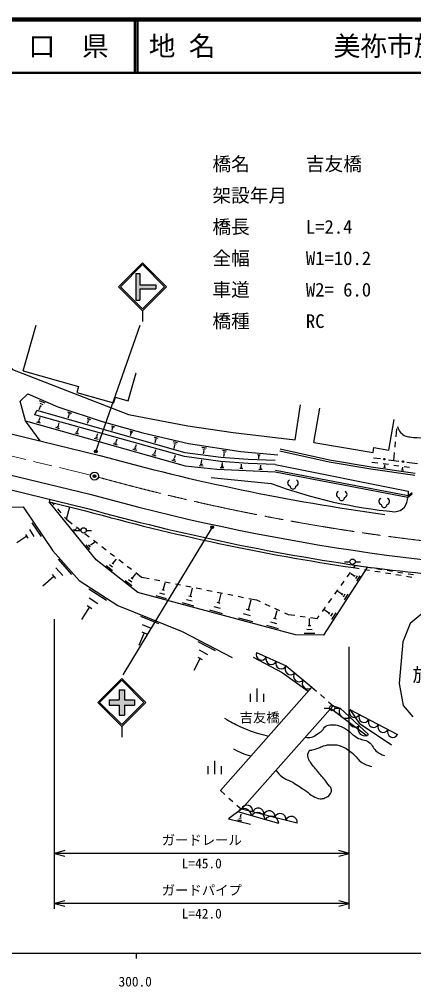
# Model space of a CAD drawing. Units: millimetres, scale not verified. Extents: x 40000 to 680000, y 20000 to 380000.
# Drawn here: x 346149 to 419995, y 198715 to 380000 of the extents above; entities that cross this region are included whole.
import ezdxf
from ezdxf.enums import TextEntityAlignment as Align

# ---------------------------------------------------------------- set-up
doc = ezdxf.new("R2010")
doc.units = ezdxf.units.MM
doc.header["$LTSCALE"] = 1000
doc.header["$PDMODE"] = 32
doc.header["$PDSIZE"] = 500
doc.linetypes.add('CHAIN', pattern=[18.5, 12, -1.5, 3.5, -1.5])
for name, color, linetype, lineweight in [('S-BGD', 7, 'Continuous', 25), ('S-BMK', 2, 'CHAIN', 13), ('S-BMK-SRVR', 3, 'Continuous', 25), ('S-STR-HTXT', 7, 'Continuous', 13), ('S-STR-STRC', 7, 'Continuous', 25), ('S-TTL', 2, 'Continuous', 140), ('S-TTL-BAND', 7, 'Continuous', 25), ('S-TTL-LINE', 7, 'Continuous', 50)]:
    doc.layers.add(name, color=color, linetype=linetype, lineweight=lineweight)
doc.layers.add('S-TTL-TXT', color=7, linetype='Continuous')
doc.styles.add('@ＭＳ ゴシック', font='')
doc.styles.add('ＭＳ ゴシック', font='')
doc.styles.get('@ＭＳ ゴシック').set_extended_font_data('@MS Gothic')
doc.styles.get('ＭＳ ゴシック').set_extended_font_data('MS Gothic')

msp = doc.modelspace()

# ---------------------------------------------------------------- hatches: boundary and pattern name
at = {"layer": 'S-STR-STRC'}
for points in [[(367960, 332391), (368710, 332391), (368710, 330266), (371711, 330266), (371710, 329516), (368710, 329516), (368711, 327391), (367961, 327391)], [(362964, 252484), (364825, 252484), (364825, 254344), (365825, 254343), (365825, 252484), (367684, 252484), (367684, 251484), (365825, 251484), (365824, 249623), (364824, 249624), (364825, 251484), (362964, 251484)]]:
    msp.add_hatch(color=256, dxfattribs=at).paths.add_polyline_path(points)

# ---------------------------------------------------------------- linework, layer by layer
at = {"layer": 'S-BGD'}
for p, q in [((264096, 321855), (361238, 298265)), ((346873, 314150), (349323, 322667)), ((262140, 314612), (359346, 291006)), ((346873, 314150), (357249, 311165)), ((366529, 308496), (368035, 313733)), ((261435, 312005), (358666, 288393)), ((357249, 311165), (356939, 310090)), ((356939, 310090), (363798, 308117)), ((349885, 308549), (350940, 308102)), ((364107, 309192), (363798, 308117)), ((364107, 309192), (366529, 308496)), ((349037, 305864), (349420, 306713)), ((377229, 298783), (349420, 306713)), ((350093, 307572), (349773, 306818)), ((349961, 307628), (350225, 307516)), ((349989, 308061), (350516, 307837)), ((355192, 306467), (355941, 306214)), ((401330, 300668), (402415, 307140)), ((377076, 298047), (349037, 305864)), ((349998, 304594), (349655, 304692)), ((349982, 304864), (349810, 304913)), ((349896, 304888), (350035, 305379)), ((355386, 305806), (355206, 305271)), ((355289, 306136), (355664, 306010)), ((355293, 305837), (355480, 305774)), ((358844, 305235), (359473, 305023)), ((359007, 304679), (358855, 304230)), ((358925, 304957), (359240, 304851)), ((358928, 304706), (359085, 304653)), ((415371, 299276), (416337, 305034)), ((350101, 304301), (349414, 304495)), ((353689, 303284), (352992, 303482)), ((353585, 303583), (353237, 303681)), ((353569, 303856), (353394, 303905)), ((353481, 303881), (353622, 304378)), ((357165, 302845), (356989, 302895)), ((357077, 302870), (357220, 303375)), ((363383, 303814), (363952, 303656)), ((363555, 303329), (363442, 302922)), ((363469, 303571), (363753, 303492)), ((363484, 303348), (363626, 303309)), ((366834, 302858), (367421, 302695)), ((416694, 301788), (416832, 303243)), ((357288, 302265), (356581, 302465)), ((357182, 302568), (356829, 302668)), ((360897, 301243), (360179, 301446)), ((360790, 301550), (360431, 301651)), ((360773, 301831), (360593, 301882)), ((360683, 301857), (360828, 302369)), ((364299, 300841), (364447, 301360)), ((367011, 302357), (366895, 301938)), ((366923, 302607), (367216, 302526)), ((366938, 302377), (367085, 302337)), ((371387, 301698), (372083, 301538)), ((371504, 301409), (371852, 301329)), ((371621, 301120), (371506, 300623)), ((371533, 301140), (371708, 301100)), ((364516, 300218), (363788, 300424)), ((364408, 300529), (364044, 300632)), ((364390, 300815), (364208, 300866)), ((368146, 299190), (367408, 299399)), ((368036, 299506), (367667, 299610)), ((368018, 299795), (367834, 299848)), ((367926, 299821), (368075, 300349)), ((371563, 298799), (371714, 299334)), ((374942, 300881), (375770, 300690)), ((375081, 300537), (375495, 300442)), ((375220, 300194), (375083, 299602)), ((375116, 300218), (375323, 300170)), ((380337, 299831), (381192, 299699)), ((380503, 299493), (380931, 299427)), ((380563, 299171), (380776, 299138)), ((380669, 299155), (380575, 298544)), ((384195, 299233), (384972, 299112)), ((394988, 299498), (404255, 297463)), ((401330, 300668), (412406, 298811)), ((412406, 298811), (412564, 299747)), ((412564, 299747), (415371, 299276)), ((416505, 299797), (416599, 300793)), ((371786, 298159), (371037, 298371)), ((371674, 298479), (371300, 298585)), ((371657, 298773), (371469, 298826)), ((375436, 297125), (374678, 297340)), ((375323, 297449), (374944, 297557)), ((375305, 297747), (375116, 297801)), ((375211, 297774), (375364, 298316)), ((383833, 297157), (377076, 298047)), ((383912, 297903), (377229, 298783)), ((380257, 296858), (380316, 297419)), ((389027, 297495), (383912, 297903)), ((384346, 298925), (384734, 298865)), ((384400, 298633), (384594, 298603)), ((384497, 298618), (384411, 298063)), ((394073, 297332), (389027, 297495)), ((390732, 298417), (391263, 298368)), ((390848, 298215), (391113, 298191)), ((390897, 298019), (391030, 298007)), ((390963, 298013), (390928, 297634)), ((394903, 299107), (404178, 297070)), ((404255, 297463), (412057, 296144)), ((412458, 297840), (413774, 297670)), ((415262, 297478), (417245, 297222)), ((416273, 297347), (416411, 298802)), ((380591, 296257), (379807, 296339)), ((380424, 296557), (380032, 296598)), ((380355, 296848), (380159, 296868)), ((384470, 295930), (383781, 295961)), ((388985, 296746), (383833, 297157)), ((384309, 296184), (383965, 296200)), ((384234, 296434), (384062, 296442)), ((384148, 296438), (384171, 296930)), ((388029, 295765), (387425, 295793)), ((387888, 295988), (387586, 296002)), ((387822, 296208), (387671, 296215)), ((387747, 296211), (387767, 296643)), ((394048, 296583), (388985, 296746)), ((391622, 295600), (391023, 295627)), ((391482, 295821), (391183, 295834)), ((391417, 296038), (391268, 296045)), ((391343, 296041), (391362, 296469)), ((404178, 297070), (411995, 295749)), ((411995, 295749), (420239, 294552)), ((412057, 296144), (420288, 294949)), ((412152, 297019), (413285, 296869)), ((414276, 296738), (415268, 296608)), ((414713, 295961), (414358, 296012)), ((414643, 296100), (414465, 296126)), ((414617, 296233), (414528, 296246)), ((414572, 296240), (414609, 296493)), ((416259, 296477), (417251, 296346)), ((418083, 295471), (417697, 295527)), ((418006, 295623), (417814, 295651)), ((417978, 295768), (417882, 295782)), ((417930, 295775), (417970, 296050)), ((418242, 296216), (419234, 296085)), ((418733, 297029), (420716, 296773)), ((382069, 294153), (393325, 292987)), ((394062, 295187), (418884, 290467)), ((394118, 295482), (418940, 290762)), ((418884, 290467), (419692, 291057)), ((418940, 290762), (418884, 290467)), ((418940, 290762), (419748, 291351)), ((351869, 290043), (351751, 289557)), ((351751, 289557), (358548, 287907)), ((352275, 289430), (352635, 289010)), ((353286, 288250), (353937, 287491)), ((354948, 286311), (355595, 288624)), ((354588, 286732), (354948, 286311)), ((348510, 285650), (350250, 283059)), ((354948, 286311), (356045, 285469)), ((356838, 284860), (357631, 284251)), ((347529, 283111), (345679, 281868)), ((347312, 283435), (347747, 282787)), ((348019, 284380), (348890, 283085)), ((356549, 284089), (356303, 284395)), ((356597, 284254), (356474, 284407)), ((356675, 284381), (356614, 284457)), ((356645, 284419), (356863, 284595)), ((356681, 284218), (357681, 284218)), ((358424, 283641), (359217, 283032)), ((358681, 284218), (359681, 284218)), ((359330, 280644), (358650, 281487)), ((359461, 281098), (359121, 281519)), ((359677, 281446), (359507, 281656)), ((359592, 281551), (360193, 282037)), ((360010, 282423), (360803, 281814)), ((361596, 281204), (362389, 280595)), ((363182, 279986), (363975, 279377)), ((353386, 278838), (355938, 275971)), ((363586, 276659), (362385, 277604)), ((363623, 277324), (363023, 277797)), ((363811, 277871), (363511, 278107)), ((363661, 277989), (364336, 278847)), ((364768, 278767), (365561, 278158)), ((366354, 277549), (367147, 276940)), ((407055, 278362), (408055, 278362)), ((408738, 277173), (409115, 277698)), ((409055, 278362), (410055, 278362)), ((409115, 277698), (410102, 277538)), ((411090, 277379), (412077, 277219)), ((352614, 275582), (350565, 273759)), ((352295, 275940), (352933, 275223)), ((353000, 277210), (354276, 275776)), ((367265, 275185), (367958, 276064)), ((367940, 276331), (369036, 275488)), ((407571, 275549), (408155, 276361)), ((408903, 275666), (408218, 276107)), ((408787, 277241), (409774, 277082)), ((408980, 275786), (408825, 275546)), ((409399, 275685), (409090, 275206)), ((409896, 275704), (409278, 274746)), ((410761, 276922), (411749, 276763)), ((412736, 276603), (413723, 276444)), ((413064, 277060), (414051, 276900)), ((414710, 276285), (415697, 276125)), ((415038, 276741), (416026, 276581)), ((416685, 275966), (417672, 275806)), ((417013, 276421), (418000, 276262)), ((418659, 275647), (419646, 275487)), ((418987, 276102), (419974, 275943)), ((367188, 273821), (365957, 274790)), ((367227, 274503), (366611, 274988)), ((367419, 275064), (367112, 275306)), ((369036, 275488), (370469, 275202)), ((371449, 275006), (372430, 274810)), ((373103, 273039), (373467, 274399)), ((373411, 274613), (374391, 274417)), ((375372, 274221), (376352, 274025)), ((377333, 273829), (378313, 273633)), ((406404, 273925), (406988, 274737)), ((359161, 273298), (362460, 271171)), ((373690, 271426), (371787, 271935)), ((373396, 272233), (372445, 272487)), ((373341, 272976), (372865, 273103)), ((378173, 271855), (378580, 273376)), ((379294, 273437), (380275, 273241)), ((381255, 273044), (382236, 272848)), ((383216, 272652), (384197, 272456)), ((383482, 270615), (383934, 272305)), ((385178, 272260), (386158, 272064)), ((405237, 272301), (405821, 273113)), ((406572, 272243), (405799, 272741)), ((406659, 272378), (406485, 272108)), ((407133, 272265), (406784, 271724)), ((407693, 272286), (406996, 271204)), ((358879, 270145), (359704, 269613)), ((359226, 271589), (360876, 270525)), ((378830, 270049), (376701, 270619)), ((378502, 270952), (377437, 271237)), ((378439, 271784), (377907, 271926)), ((383778, 270536), (383186, 270694)), ((387139, 271868), (388119, 271672)), ((389041, 269317), (389541, 271184)), ((389100, 271476), (390533, 271189)), ((390533, 271189), (391233, 270871)), ((392144, 270457), (393054, 270044)), ((404070, 270676), (404653, 271489)), ((359291, 269879), (357772, 267522)), ((384213, 268609), (381847, 269242)), ((383847, 269612), (382664, 269929)), ((389445, 268208), (388138, 268558)), ((389368, 269229), (388715, 269404)), ((393965, 269630), (394875, 269217)), ((394028, 267644), (394443, 269196)), ((395786, 268803), (396486, 268485)), ((396486, 268485), (397729, 268310)), ((402903, 269052), (403486, 269864)), ((404159, 268698), (403295, 269255)), ((404256, 268850), (404061, 268547)), ((404785, 268722), (404396, 268118)), ((405412, 268747), (404633, 267537)), ((368816, 268129), (372192, 266766)), ((369173, 266582), (370861, 265901)), ((389848, 267100), (387234, 267799)), ((394363, 266723), (393277, 267013)), ((394299, 267571), (393756, 267717)), ((398719, 268170), (399709, 268030)), ((400501, 266320), (400510, 267717)), ((400700, 267891), (401942, 267715)), ((401942, 267715), (402319, 268240)), ((369530, 265035), (368556, 262624)), ((369108, 265206), (369952, 264865)), ((394699, 265801), (392526, 266383)), ((401470, 264917), (399514, 264929)), ((400985, 265618), (400007, 265624)), ((400745, 266318), (400256, 266322)), ((379598, 263407), (382814, 261721)), ((379800, 261837), (381408, 260994)), ((380002, 260266), (378798, 257969)), ((379600, 260477), (380404, 260056)), ((383799, 235475), (400938, 254859)), ((390688, 252067), (390688, 254567)), ((400938, 254859), (401793, 254102)), ((389438, 252067), (389438, 253567)), ((391938, 252067), (391938, 253567)), ((402542, 253440), (403292, 252777)), ((404041, 252115), (404896, 251359)), ((387758, 231975), (404896, 251359)), ((403229, 250933), (404229, 250933)), ((411301, 245632), (404419, 250819)), ((405229, 250933), (406229, 250933)), ((408032, 250655), (416995, 245961)), ((381515, 238536), (381515, 240036)), ((382765, 238536), (382765, 241036)), ((384015, 238536), (384015, 240036)), ((383799, 235475), (384655, 234718)), ((385404, 234056), (386153, 233393)), ((386902, 232731), (387758, 231975)), ((387758, 231975), (385291, 230142)), ((394724, 229270), (387054, 231452)), ((387672, 230422), (387459, 230473)), ((387566, 230448), (387711, 231057)), ((398159, 229377), (387758, 231975)), ((385291, 230142), (389456, 229145)), ((387846, 229736), (386993, 229940)), ((387706, 230092), (387279, 230194))]:
    msp.add_line(p, q, dxfattribs=at)
for points in [[(337169, 323077), (344872, 314407), (366600, 305970), (377724, 303838), (386179, 302584), (397786, 301223), (398825, 307779)], [(350018, 300989), (347325, 304775), (346319, 308467), (347706, 309799), (353353, 307404), (361641, 304608), (369303, 302485), (377831, 300524), (387656, 298999), (394581, 298366)], [(347325, 304775), (377223, 296307), (383112, 295692), (394062, 295187)], [(394048, 296583), (418992, 291590), (418940, 290762)], [(337474, 288400), (346861, 288643), (352397, 280400), (357375, 274808), (364572, 270166), (376661, 265285), (386030, 260374)], [(411331, 277377), (403101, 264606), (397879, 264639), (368310, 272555), (360521, 278690), (351751, 289557)], [(430388, 275347), (427713, 273762), (419375, 266783), (417992, 263322), (417256, 255551), (418048, 251402), (419822, 249260)], [(390576, 261351), (396122, 258835), (400938, 254859)], [(389910, 260466), (395387, 257611), (400243, 254072)], [(404896, 251359), (406239, 250895), (411547, 245967)], [(408032, 250655), (409776, 248085), (415877, 244039)]]:
    msp.add_lwpolyline(points, dxfattribs=at)
for centre, radius in [((414518, 297574), 150), ((417989, 297126), 150), ((358181, 284218), 500), ((408555, 278362), 500), ((404729, 250933), 500)]:
    msp.add_circle(centre, radius, dxfattribs=at)
for centre, radius, start, end in [((469433, 686569), 403097, 254.43035, 262.18063), ((425360, 380104), 92820, 249.81012, 264.51371), ((396992, 293122), 599, 113.44836, 257.2818), ((397393, 292505), 534, 176.52859, 3.47141), ((397795, 293122), 599, 282.7182, 66.55164), ((469433, 686569), 410597, 254.44797, 268.53023), ((406115, 290977), 599, 113.44836, 257.2818), ((406517, 290361), 534, 176.52859, 3.47141), ((406918, 290977), 599, 282.7182, 66.55164), ((414075, 289669), 599, 113.44836, 257.2818), ((414878, 289669), 599, 282.7182, 66.55164), ((416304, 290288), 2586, 274.03481, 3.96611), ((469433, 686569), 413297, 254.45419, 262.18063), ((414477, 289052), 534, 176.52859, 3.47141), ((469433, 686569), 413797, 254.45419, 261.57243), ((478279, 825070), 551805, 263.22722, 267.98668), ((391507, 260946), 1015, 156.45163, 334.74472), ((393355, 260107), 1015, 156.45163, 334.74472), ((395204, 259269), 1015, 156.45163, 334.74472), ((396951, 258205), 1042, 142.74515, 318.15216), ((398556, 256879), 1042, 142.74515, 318.15216), ((400162, 255554), 1042, 142.74515, 318.15216), ((407279, 250241), 1229, 147.85164, 306.39981), ((408934, 250196), 1012, 153.02611, 331.69262), ((409048, 248599), 1229, 147.85164, 306.39981), ((410727, 249257), 1012, 153.02611, 331.69262), ((412519, 248318), 1012, 153.02611, 331.69262), ((410818, 246956), 1229, 147.85164, 306.39981), ((414312, 247380), 1012, 153.02611, 331.69262), ((416104, 246441), 1012, 153.02611, 331.69262), ((388227, 230720), 1383, 0.20207, 148.03667), ((388780, 231642), 1075, 349.96134, 161.99111), ((390860, 231123), 1075, 349.96134, 161.99111), ((390784, 229992), 1383, 0.20207, 148.03667), ((392940, 230603), 1075, 349.96134, 161.99111), ((393341, 229265), 1383, 0.20207, 148.03667), ((395021, 230084), 1075, 349.96134, 161.99111), ((397101, 229564), 1075, 349.96134, 161.99111)]:
    msp.add_arc(centre, radius, start, end, dxfattribs=at)
for points, knots in [([(416952, 303683), (417145, 303180), (417228, 302947), (417558, 302585), (417865, 302248), (418082, 302074), (418504, 301903), (418894, 301746), (419147, 301766), (419564, 301714), (420146, 301642), (420474, 301587), (421060, 301601), (421572, 301612), (421767, 301638), (422366, 301733)], [0, 0, 0, 0, 1, 1, 1, 2, 2, 2, 3, 3, 3, 4, 4, 4, 5, 5, 5, 5]), ([(384552, 249038), (385865, 248245), (386298, 248029), (387466, 247478), (389456, 246539), (390282, 246370), (392796, 245650)], [0, 0, 0, 0, 1, 1, 1, 2, 2, 2, 2]), ([(399706, 245488), (400181, 245390), (400428, 245332), (400867, 245446), (401276, 245553), (401455, 245750), (401811, 245980), (402225, 246248), (402476, 246381), (402837, 246719), (403144, 247007), (403173, 247324), (403534, 247540), (403915, 247767), (404199, 247769), (404643, 247786), (405191, 247807), (405519, 247801), (406038, 247622), (406655, 247409), (406969, 247199), (407516, 246842), (408281, 246342), (408573, 245866), (409363, 245405), (410178, 244930), (410834, 245066), (411620, 244543), (412406, 244021), (412395, 243221), (413180, 242696), (413668, 242370), (413917, 242245), (414534, 242040)], [0, 0, 0, 0, 1, 1, 1, 2, 2, 2, 3, 3, 3, 4, 4, 4, 5, 5, 5, 6, 6, 6, 7, 7, 7, 8, 8, 8, 9, 9, 9, 10, 10, 10, 11, 11, 11, 11]), ([(386276, 243292), (386947, 242915), (387158, 242802), (387753, 242553), (388431, 242268), (388697, 242202), (389543, 241971)], [0, 0, 0, 0, 1, 1, 1, 2, 2, 2, 2]), ([(394214, 239276), (394647, 238680), (394842, 238456), (395346, 238038), (396025, 237475), (396594, 237454), (397357, 237012), (398338, 236444), (398849, 236060), (399779, 235411), (400334, 235024), (400588, 234722), (401174, 234385), (401645, 234115), (401947, 233976), (402488, 233934), (402845, 233905), (403064, 233950), (403391, 234098), (403780, 234273), (404061, 234355), (404294, 234713), (404495, 235024), (404618, 235248), (404581, 235616), (404520, 236226), (404082, 236433), (403727, 236932), (403180, 237701), (402807, 238082), (402218, 238818), (401607, 239582), (401179, 239949), (400654, 240774), (400455, 241086), (400352, 241276), (400256, 241633), (400123, 242122), (400168, 242488), (400437, 242918), (400561, 243115), (400787, 243018), (401010, 243085), (401452, 243219), (401707, 243276), (402141, 243435), (402527, 243576), (402722, 243718), (403119, 243826), (403674, 243976), (403997, 244077), (404572, 244063), (405356, 244044), (405829, 244040), (406555, 243742), (407412, 243389), (407823, 243030), (408546, 242450), (409295, 241848), (409472, 241220), (410291, 240718), (410936, 240323), (411267, 240203), (412079, 239977)], [0, 0, 0, 0, 1, 1, 1, 2, 2, 2, 3, 3, 3, 4, 4, 4, 5, 5, 5, 6, 6, 6, 7, 7, 7, 8, 8, 8, 9, 9, 9, 10, 10, 10, 11, 11, 11, 12, 12, 12, 13, 13, 13, 14, 14, 14, 15, 15, 15, 16, 16, 16, 17, 17, 17, 18, 18, 18, 19, 19, 19, 20, 20, 20, 21, 21, 21, 21])]:
    msp.add_open_spline(points, degree=3, knots=knots, dxfattribs=at)
at = {"layer": 'S-BMK'}
msp.add_line((263782, 317815), (359500, 294570), dxfattribs=at)
msp.add_arc((469433, 686569), 407097, 254.54536, 268.4085, dxfattribs=at)
at = {"layer": 'S-BMK-SRVR'}
msp.add_circle((360229, 294393), 750, dxfattribs=at)
msp.add_point((360229, 294393), dxfattribs=at)
at = {"layer": 'S-STR-STRC'}
for p, q in [((364711, 329891), (369211, 334391)), ((365064, 329892), (369211, 334038)), ((373711, 329891), (369211, 334391)), ((373357, 329891), (369211, 334038)), ((367960, 332391), (367961, 327391)), ((367960, 332391), (368710, 332391)), ((368710, 332391), (368710, 330266)), ((368710, 330266), (371711, 330266)), ((371711, 330266), (371710, 329516)), ((364711, 329891), (369211, 325391)), ((365064, 329892), (369211, 325745)), ((368710, 329516), (371710, 329516)), ((368710, 329516), (368711, 327391)), ((369211, 325391), (373711, 329891)), ((369211, 325745), (373357, 329891)), ((367961, 327391), (368711, 327391)), ((369211, 325391), (369211, 323391)), ((360476, 299003), (368756, 322691)), ((382254, 284838), (365522, 257138)), ((352719, 213294), (352719, 267590)), ((407912, 213294), (407912, 262432)), ((360824, 251984), (365324, 256484)), ((361177, 251984), (365324, 256130)), ((369824, 251984), (365324, 256484)), ((369471, 251984), (365326, 256128)), ((364825, 254344), (365825, 254343)), ((364825, 254344), (364825, 252484)), ((365825, 254343), (365825, 252484)), ((362964, 252484), (362964, 251484)), ((362964, 252484), (364825, 252484)), ((365825, 252484), (367684, 252484)), ((367684, 252484), (367684, 251484)), ((360824, 251984), (365324, 247484)), ((361177, 251984), (365324, 247837)), ((362964, 251484), (364825, 251484)), ((364825, 251484), (364824, 249624)), ((365324, 247484), (369824, 251984)), ((365324, 247837), (369471, 251984)), ((365825, 251484), (365824, 249623)), ((365825, 251484), (367684, 251484)), ((364824, 249624), (365824, 249623)), ((365324, 247484), (365324, 245484)), ((354651, 224215), (352719, 223697)), ((407912, 223697), (352719, 223697)), ((352719, 223697), (354651, 223180)), ((407912, 223697), (405980, 224215)), ((405980, 223180), (407912, 223697)), ((354651, 214811), (352719, 214294)), ((407912, 214294), (352719, 214294)), ((352719, 214294), (354651, 213776)), ((407912, 214294), (405980, 214811)), ((405980, 213776), (407912, 214294))]:
    msp.add_line(p, q, dxfattribs=at)
for centre, radius in [((360476, 299003), 150), ((360476, 299003), 120), ((360476, 299003), 90), ((360476, 299003), 60), ((360476, 299003), 30), ((360476, 299003), 20), ((382254, 284838), 150), ((382254, 284838), 120), ((382254, 284838), 90), ((382254, 284838), 60), ((382254, 284838), 30), ((382254, 284838), 20)]:
    msp.add_circle(centre, radius, dxfattribs=at)
for p in [(360476, 299003), (382254, 284838)]:
    msp.add_point(p, dxfattribs=at)
at = {"layer": 'S-TTL'}
msp.add_line((680000, 380000), (40000, 380000), dxfattribs=at)
at = {"layer": 'S-TTL-BAND'}
for p, q in [((40000, 205000), (579000, 205000)), ((368000, 205000), (368000, 204000))]:
    msp.add_line(p, q, dxfattribs=at)
at = {"layer": 'S-TTL-LINE'}
for p, q in [((367750, 380000), (367750, 370000)), ((368250, 380000), (368250, 370000)), ((40000, 370000), (680000, 370000))]:
    msp.add_line(p, q, dxfattribs=at)

# ---------------------------------------------------------------- texts
at = {"layer": 'S-BGD', "style": 'ＭＳ ゴシック'}
msp.add_text('於福下', height=2566, dxfattribs=at).set_placement((425046, 257177), align=Align.MIDDLE_CENTER)
msp.add_text('吉友橋', height=1833, dxfattribs=at).set_placement((387407, 247684), align=Align.BOTTOM_LEFT)
at = {"layer": 'S-STR-HTXT', "style": 'ＭＳ ゴシック'}
for s, p in [('橋名\u3000\u3000\u3000吉友橋', (382309, 350844)), ('架設年月\u3000', (382309, 344953)), ('橋長\u3000\u3000\u3000L=2.4', (382309, 339061)), ('全幅\u3000\u3000\u3000W1=10.2', (382309, 333170)), ('車道\u3000\u3000\u3000W2= 6.0', (382309, 327279)), ('橋種\u3000\u3000\u3000RC', (382308, 321388))]:
    msp.add_text(s, height=2566, dxfattribs=at).set_placement(p, align=Align.BOTTOM_LEFT)
at = {"layer": 'S-STR-STRC', "style": 'ＭＳ ゴシック'}
for s, p in [('ガードレール', (380315, 224724)), ('ガードパイプ', (380315, 215320))]:
    msp.add_text(s, height=1833, dxfattribs=at).set_placement(p, align=Align.BOTTOM_CENTER)
at = {"layer": 'S-STR-STRC', "style": '@ＭＳ ゴシック'}
for s, p in [('L=45.0', (380315, 222724)), ('L=42.0', (380315, 213320))]:
    msp.add_text(s, height=1833, dxfattribs=at).set_placement(p, align=Align.TOP_CENTER)
at = {"layer": 'S-TTL-BAND', "style": 'ＭＳ ゴシック'}
msp.add_text('300.0', height=1833, dxfattribs=at).set_placement((367844, 198195), align=Align.BOTTOM_CENTER)
at = {"layer": 'S-TTL-TXT', "style": 'ＭＳ ゴシック'}
msp.add_text('山\u3000口\u3000県', height=3666, dxfattribs=at).set_placement((350375, 375000), align=Align.MIDDLE_CENTER)
for s, p in [('地 名', (370380, 375000)), ('美祢市於福町下\u3000大嶺町北分', (405024, 375000))]:
    msp.add_text(s, height=3666, dxfattribs=at).set_placement(p, align=Align.MIDDLE_LEFT)

doc.saveas('drawing.dxf')
